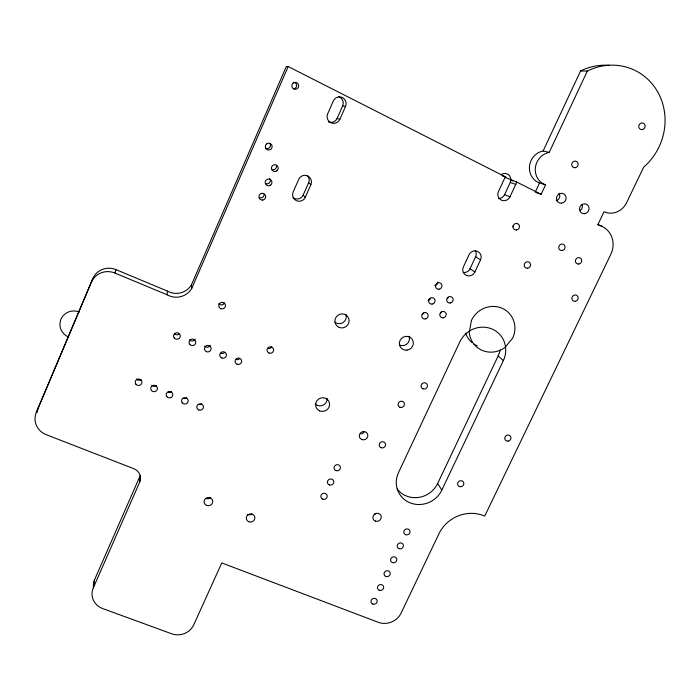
<?xml version="1.0" encoding="UTF-8"?>
<svg xmlns="http://www.w3.org/2000/svg" width="700" height="700" viewBox="0 0 700 700"><rect width="100%" height="100%" fill="white"/><g stroke="black" fill="none" stroke-linecap="round" stroke-linejoin="round"><path stroke-width="1.05" d="M505.129 177.406L516.407 181.904A6.641 6.335 -60.9 0 1 515.778 184.398L509.985 196.805A6.624 6.326 -59.6 0 1 501.427 200.174A6.624 6.326 -59.6 0 1 498.461 191.555L504.245 179.121A6.641 6.335 -60.9 0 1 505.759 177.021L288.19 66.544L191.695 288.496A17.981 17.631 6 0 1 167.195 294.822L167.344 291.06L115.946 269.605A17.745 17.238 13.9 0 0 92.759 278.705L36.278 412.554A17.841 16.931 5.4 0 0 46.218 434.674L133.805 468.702A10.894 10.316 -3.7 0 1 139.668 482.16L93.301 587.878A17.185 15.934 -5.7 0 0 102.69 608.554L171.623 633.771A16.94 15.68 -10.6 0 0 193.725 624.872L221.769 562.931L379.111 622.624A17.579 16.249 -24.1 0 0 401.572 612.089L439.373 532.884A34.143 31.675 -30.8 0 1 484.724 516.101L610.872 254.214A21.726 20.422 -55 0 0 601.676 226.179L597.949 224.473L604.039 211.75A17.57 16.468 -59.1 0 0 626.517 202.843L643.668 167.178A58.791 55.081 -64.7 0 0 657.291 91.192A58.791 55.081 -64.7 0 0 587.352 71.041L580.562 70.98L543.104 150.981A16.791 15.925 -62 0 0 529.497 166.101A16.791 15.925 -62 0 0 539.543 182.954L545.562 184.87L541.126 194.303L536.174 192.588M139.668 482.16L140.263 475.475L94.623 579.591A16.914 15.706 -5.6 0 0 93.397 586.67M93.301 587.878L94.623 579.591M36.278 412.554L91.341 282.284A18.051 17.526 13.5 0 1 114.922 273.035L115.946 269.605M91.341 282.284L92.759 278.705M191.695 288.496L191.441 284.839L286.291 66.561L288.19 66.544M293.072 197.636A6.571 6.51 -62.9 0 0 303.135 195.143L308.63 182.726A6.589 6.519 -68.9 0 0 307.414 175.525M328.414 121.87A6.694 6.562 -82.1 0 0 337.085 118.475L342.685 105.84A6.72 6.571 -83.1 0 0 338.616 96.661M305.279 197.295L310.87 184.669A6.694 6.633 -67.6 0 0 307.519 175.857A6.694 6.633 -67.6 0 0 298.743 179.296L293.16 191.957A6.676 6.624 -61.5 0 0 296.52 200.725A6.676 6.624 -61.5 0 0 305.279 197.295L303.135 195.143M339.824 119.341L345.52 106.496A6.834 6.676 -82.6 0 0 342.204 97.466A6.834 6.676 -82.6 0 0 333.358 100.922L327.67 113.811A6.808 6.668 -81.5 0 0 330.995 122.789A6.808 6.668 -81.5 0 0 339.824 119.341L337.085 118.475M463.234 272.484A6.414 6.16 -50.5 0 0 470.032 268.73L475.624 256.734A6.431 6.177 -52.1 0 0 475.142 250.443M498.505 198.546A6.51 6.23 -59.8 0 0 504.543 194.696L510.23 182.49A6.527 6.239 -61.1 0 0 501.016 174.685M474.863 272.037L480.55 259.849A6.536 6.274 -51.9 0 0 477.558 251.388A6.536 6.274 -51.9 0 0 469.052 254.756L463.374 266.971A6.519 6.256 -50.3 0 0 466.375 275.398A6.519 6.256 -50.3 0 0 474.863 272.037L470.032 268.73M545.562 184.87A17.071 16.179 -61.7 0 1 535.369 167.737A17.071 16.179 -61.7 0 1 549.211 152.373L587.352 71.041M535.185 192.237L539.543 182.954M397.11 488.906A23.879 22.522 -30.2 0 0 437.658 483.49L498.137 355.959A24.316 23.152 -42.8 0 0 500.08 350.009M441.822 490.114L503.344 360.623A24.71 23.502 -42.6 0 0 505.689 348.32L505.26 345.231A24.71 23.502 -42.6 0 0 470.689 330.321L467.959 332.062A24.71 23.502 -42.6 0 0 459.786 341.95L398.51 472.614A24.264 22.855 -30.2 0 0 410.043 502.819A24.264 22.855 -30.2 0 0 441.822 490.114L437.658 483.49M543.104 150.981L549.211 152.373M342.685 105.84L345.52 106.496M502.162 175.822L505.759 177.021M510.23 182.49L515.778 184.398M597.765 224.718L601.676 226.179M504.543 194.696L509.985 196.805M114.922 273.035L167.195 294.822M516.407 181.904L541.126 194.303M510.851 180.031L512.803 181.011M475.624 256.734L480.55 259.849M308.63 182.726L310.87 184.669M498.137 355.959L503.344 360.623M580.562 70.98A57.82 54.232 -64.9 0 1 609.385 65.371M37.345 412.186A17.552 16.669 5.7 0 1 37.441 411.101M37.616 410.016A17.552 16.669 5.7 0 1 38.579 406.884M191.441 284.839A17.684 17.351 6.7 0 1 167.344 291.06M409.115 336.262A6.982 6.729 -38.2 0 1 399.744 345.118M559.02 193.226A4.953 4.69 -59.2 0 1 556.168 200.821M582.032 204.339A4.935 4.655 -58.2 0 1 580.3 210.42M269.868 143.299A3.377 3.342 84.6 0 1 265.825 148.383M294.621 82.364A3.43 3.36 86.1 0 1 293.606 88.918M345.879 314.221A7.044 6.86 -33.2 0 1 334.906 322.254M327.136 398.3A6.965 6.703 -24.5 0 1 315.201 403.926M364.42 431.401A4.244 4.051 -27.5 0 1 360.99 433.904M376.311 513.398A4.191 3.938 -25.7 0 1 374.308 514.211M264.171 194.18A3.334 3.325 -68.2 0 1 259.534 197.593M269.701 178.535A3.342 3.325 -82.3 0 1 265.676 183.575M276.5 166.049A3.351 3.334 -86.3 0 1 271.845 169.479M448.35 297.29A3.238 3.106 -46.1 0 1 447.291 298.576M441.56 311.894A3.229 3.106 -44 0 1 440.501 313.18M430.57 298.366A3.238 3.124 -44.9 0 1 427.963 300.274M423.797 312.988A3.229 3.115 -42.7 0 1 422.739 314.283M437.666 282.047A3.246 3.133 -47.1 0 1 434.752 285.6M141.199 379.627A3.299 3.185 0.7 0 1 136.57 379.033M156.424 385.761A3.29 3.167 -1.5 0 1 151.821 385.158M171.588 391.86A3.281 3.159 -3.8 0 1 168.332 392.262M186.681 397.933A3.264 3.15 -6 0 1 183.435 398.335M201.696 403.979A3.255 3.141 -8.2 0 1 198.468 404.381M239.286 359.004A3.264 3.167 -12.7 0 1 236.057 359.398M224.297 352.835A3.272 3.185 -9.9 0 1 221.051 353.229M210.289 345.328A3.281 3.194 -6.9 0 1 204.645 346.019M195.16 339.098A3.29 3.203 -3.8 0 1 189.499 339.789M178.903 334.154A3.307 3.22 -0.7 0 1 174.282 333.524M224.411 302.995A3.29 3.229 -7.3 0 1 218.75 303.669M271.74 346.675A3.255 3.167 -18.5 0 1 267.47 348.373M513.599 225.409A3.272 3.124 -56.3 0 1 512.523 226.721M210.455 497.875A4.288 4.06 -11.2 0 1 206.211 498.444M251.939 514.001A4.253 4.016 -15.1 0 1 247.73 514.561M477.286 345.861A23.056 21.971 -45.2 0 1 473.655 343.858M471.957 342.562A23.056 21.971 -45.2 0 1 465.596 333.121M68.731 337.067A14.088 13.562 11.9 0 1 60.961 319.252A14.088 13.562 11.9 0 1 79.31 312.051M471.424 320.425L469.245 332.185A23.433 22.295 -45.1 0 0 504.901 347.541L512.619 338.249A23.433 22.295 -45.1 0 0 501.988 308.219A23.433 22.295 -45.1 0 0 471.424 320.425M399.884 407.251A3.238 3.089 -32.8 0 0 404.416 403.953A3.238 3.089 -32.8 0 0 399.394 401.87A3.238 3.089 -32.8 0 0 399.884 407.251M381.062 447.685A3.22 3.062 -28.8 0 0 385.569 444.404A3.22 3.062 -28.8 0 0 380.564 442.356A3.22 3.062 -28.8 0 0 381.062 447.685M406.945 350.14A7.096 6.834 -38.1 0 0 412.081 339.08A7.096 6.834 -38.1 0 0 400.006 340.559A7.096 6.834 -38.1 0 0 406.945 350.14M375.314 521.071A4.253 3.999 -25.7 0 0 381.264 516.758A4.253 3.999 -25.7 0 0 374.649 514.133A4.253 3.999 -25.7 0 0 375.314 521.071M293.256 82.976A3.491 3.421 86.6 0 0 293.877 88.996A3.491 3.421 86.6 0 0 298.664 85.453A3.491 3.421 86.6 0 0 293.256 82.976M339.08 327.381A7.157 6.965 -33.1 0 0 349.09 320.066A7.157 6.965 -33.1 0 0 337.899 315.306A7.157 6.965 -33.1 0 0 339.08 327.381M319.699 410.9A7.079 6.808 -24.5 0 0 329.595 403.69A7.079 6.808 -24.5 0 0 318.491 399.131A7.079 6.808 -24.5 0 0 319.699 410.9M361.795 439.547A4.314 4.112 -27.5 0 0 367.832 435.155A4.314 4.112 -27.5 0 0 361.104 432.408A4.314 4.112 -27.5 0 0 361.795 439.547M266.709 143.841A3.439 3.404 85.6 0 0 267.356 149.756A3.439 3.404 85.6 0 0 272.108 146.248A3.439 3.404 85.6 0 0 266.709 143.841M561.601 203.184A5.04 4.769 -59 0 0 565.337 195.309A5.04 4.769 -59 0 0 556.972 196.254A5.04 4.769 -59 0 0 561.601 203.184M584.57 213.701A5.022 4.725 -58 0 0 588.306 205.861A5.022 4.725 -58 0 0 579.985 206.815A5.022 4.725 -58 0 0 584.57 213.701M578.742 264.031A3.29 3.106 -53.6 0 0 581.201 258.895A3.29 3.106 -53.6 0 0 575.715 259.543A3.29 3.106 -53.6 0 0 578.742 264.031M527.616 268.223A3.299 3.133 -52.4 0 0 530.058 263.078A3.299 3.133 -52.4 0 0 524.536 263.725A3.299 3.133 -52.4 0 0 527.616 268.223M459.358 486.544A3.176 2.984 -32.8 0 0 463.82 483.315A3.176 2.984 -32.8 0 0 458.938 481.329A3.176 2.984 -32.8 0 0 459.358 486.544M422.914 388.806A3.238 3.098 -36 0 0 427.455 385.499A3.238 3.098 -36 0 0 422.45 383.399A3.238 3.098 -36 0 0 422.914 388.806M262.666 200.06A3.386 3.377 -62.5 0 0 265.029 194.688A3.386 3.377 -62.5 0 0 259.201 195.344A3.386 3.377 -62.5 0 0 262.666 200.06M270.55 185.168A3.395 3.386 -79.4 0 0 269.92 179.314A3.395 3.386 -79.4 0 0 265.186 182.805A3.395 3.386 -79.4 0 0 270.55 185.168M276.832 170.844A3.413 3.386 -84.6 0 0 276.203 164.972A3.413 3.386 -84.6 0 0 271.469 168.464A3.413 3.386 -84.6 0 0 276.832 170.844M450.161 302.995A3.29 3.159 -45.9 0 0 452.559 297.85A3.29 3.159 -45.9 0 0 446.994 298.524A3.29 3.159 -45.9 0 0 450.161 302.995M443.249 317.826A3.281 3.15 -43.9 0 0 445.637 312.707A3.281 3.15 -43.9 0 0 440.081 313.381A3.281 3.15 -43.9 0 0 443.249 317.826M432.092 304.089A3.29 3.167 -44.7 0 0 434.481 298.944A3.29 3.167 -44.7 0 0 428.899 299.618A3.29 3.167 -44.7 0 0 432.092 304.089M425.206 318.946A3.281 3.159 -42.5 0 0 427.586 313.819A3.281 3.159 -42.5 0 0 422.012 314.493A3.281 3.159 -42.5 0 0 425.206 318.946M439.005 289.188A3.299 3.176 -46.9 0 0 441.402 284.025A3.299 3.176 -46.9 0 0 435.811 284.69A3.299 3.176 -46.9 0 0 439.005 289.188M322.717 499.17A3.211 3.045 -21.9 0 0 327.206 495.906A3.211 3.045 -21.9 0 0 322.175 493.911A3.211 3.045 -21.9 0 0 322.717 499.17M329.297 484.916A3.22 3.054 -22.8 0 0 333.795 481.644A3.22 3.054 -22.8 0 0 328.755 479.631A3.22 3.054 -22.8 0 0 329.297 484.916M335.904 470.601A3.22 3.062 -23.8 0 0 340.41 467.329A3.22 3.062 -23.8 0 0 335.361 465.299A3.22 3.062 -23.8 0 0 335.904 470.601M135.905 384.213A3.36 3.229 0.4 0 0 141.671 383.504A3.36 3.229 0.4 0 0 138.145 379.05A3.36 3.229 0.4 0 0 135.905 384.213M151.41 390.434A3.342 3.22 -1.8 0 0 157.159 389.725A3.342 3.22 -1.8 0 0 153.65 385.289A3.342 3.22 -1.8 0 0 151.41 390.434M166.845 396.629A3.334 3.211 -4 0 0 172.567 395.911A3.334 3.211 -4 0 0 169.085 391.493A3.334 3.211 -4 0 0 166.845 396.629M182.201 402.789A3.325 3.203 -6.2 0 0 187.906 402.08A3.325 3.203 -6.2 0 0 184.45 397.679A3.325 3.203 -6.2 0 0 182.201 402.789M198.835 409.938A3.307 3.185 -8.4 0 0 203.42 406.578A3.307 3.185 -8.4 0 0 198.153 404.46A3.307 3.185 -8.4 0 0 198.835 409.938M237.046 364.227A3.316 3.22 -12.9 0 0 241.649 360.85A3.316 3.22 -12.9 0 0 236.399 358.689A3.316 3.22 -12.9 0 0 237.046 364.227M221.795 357.971A3.325 3.229 -10.1 0 0 226.415 354.585A3.325 3.229 -10.1 0 0 221.13 352.406A3.325 3.229 -10.1 0 0 221.795 357.971M206.474 351.68A3.334 3.246 -7.2 0 0 211.102 348.285A3.334 3.246 -7.2 0 0 205.791 346.098A3.334 3.246 -7.2 0 0 206.474 351.68M189.718 344.321A3.342 3.255 -4.2 0 0 195.475 343.621A3.342 3.255 -4.2 0 0 191.992 339.124A3.342 3.255 -4.2 0 0 189.718 344.321M174.248 337.969A3.36 3.264 -1.1 0 0 180.023 337.269A3.36 3.264 -1.1 0 0 176.514 332.754A3.36 3.264 -1.1 0 0 174.248 337.969M392.385 562.564A3.159 2.94 -25.7 0 0 396.804 559.361A3.159 2.94 -25.7 0 0 391.904 557.445A3.159 2.94 -25.7 0 0 392.385 562.564M372.759 604.039A3.141 2.914 -23.5 0 0 377.16 600.854A3.141 2.914 -23.5 0 0 372.269 598.981A3.141 2.914 -23.5 0 0 372.759 604.039M379.277 590.258A3.15 2.922 -24.2 0 0 383.688 587.072A3.15 2.922 -24.2 0 0 378.787 585.183A3.15 2.922 -24.2 0 0 379.277 590.258M398.974 548.651A3.167 2.958 -26.5 0 0 403.401 545.44A3.167 2.958 -26.5 0 0 398.501 543.515A3.167 2.958 -26.5 0 0 398.974 548.651M385.822 576.433A3.159 2.931 -24.9 0 0 390.233 573.239A3.159 2.931 -24.9 0 0 385.341 571.34A3.159 2.931 -24.9 0 0 385.822 576.433M405.58 534.686A3.167 2.966 -27.4 0 0 410.016 531.466A3.167 2.966 -27.4 0 0 405.108 529.524A3.167 2.966 -27.4 0 0 405.58 534.686M220.815 308.665A3.351 3.281 -7.7 0 0 225.47 305.244A3.351 3.281 -7.7 0 0 220.15 303.012A3.351 3.281 -7.7 0 0 220.815 308.665M268.975 353.01A3.307 3.22 -18.7 0 0 273.586 349.641A3.307 3.22 -18.7 0 0 268.363 347.471A3.307 3.22 -18.7 0 0 268.975 353.01M575.207 301.315A3.272 3.071 -50.5 0 0 577.649 296.231A3.272 3.071 -50.5 0 0 572.197 296.896A3.272 3.071 -50.5 0 0 575.207 301.315M508.077 441.123A3.194 2.992 -38 0 0 510.44 436.205A3.194 2.992 -38 0 0 505.05 436.905A3.194 2.992 -38 0 0 508.077 441.123M516.486 229.968A3.325 3.176 -56.1 0 0 518.936 224.761A3.325 3.176 -56.1 0 0 513.363 225.4A3.325 3.176 -56.1 0 0 516.486 229.968M562.1 250.513A3.307 3.124 -54.6 0 0 564.559 245.35A3.307 3.124 -54.6 0 0 559.055 245.998A3.307 3.124 -54.6 0 0 562.1 250.513M642.101 129.596A3.386 3.159 -63.9 0 0 644.639 124.303A3.386 3.159 -63.9 0 0 639.091 124.915A3.386 3.159 -63.9 0 0 642.101 129.596M575.137 167.72A3.369 3.176 -61.9 0 0 577.631 162.452A3.369 3.176 -61.9 0 0 572.066 163.074A3.369 3.176 -61.9 0 0 575.137 167.72M206.692 505.435A4.357 4.121 -11.3 0 0 212.721 501.034A4.357 4.121 -11.3 0 0 205.809 498.347A4.357 4.121 -11.3 0 0 206.692 505.435M248.876 521.771A4.323 4.078 -15.2 0 0 254.879 517.405A4.323 4.078 -15.2 0 0 248.054 514.745A4.323 4.078 -15.2 0 0 248.876 521.771"/></g></svg>
